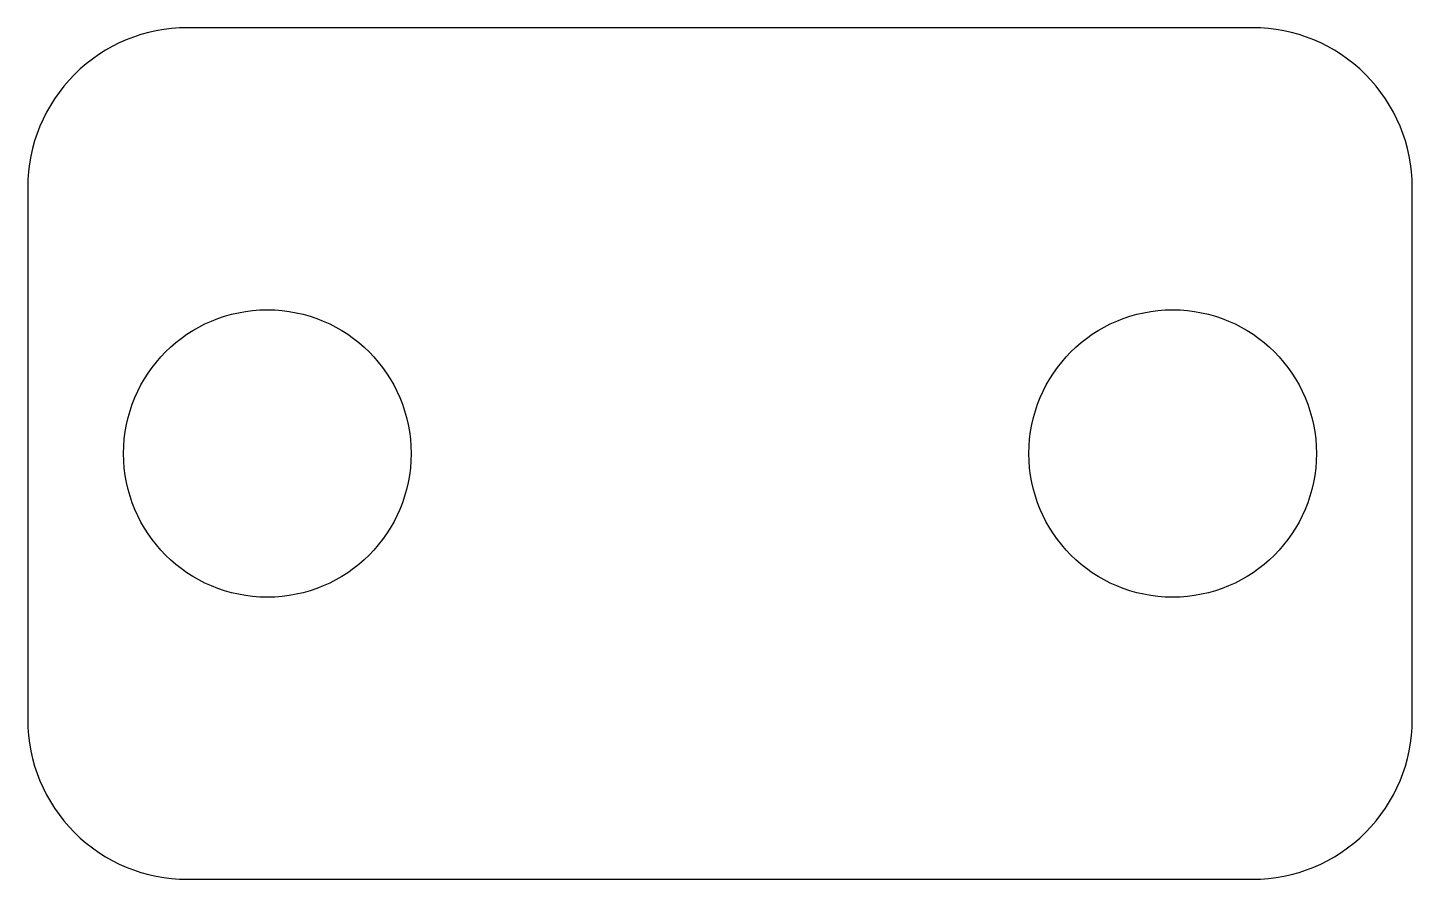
# Model space of a CAD drawing. Header units: millimetres. Extents: x -6.5 to 6.5, y -4 to 4.
import ezdxf

# ---------------------------------------------------------------- set-up
doc = ezdxf.new("R2010")
doc.units = ezdxf.units.MM
doc.layers.get('0').update_dxf_attribs({"linetype": 'CONTINUOUS'})

msp = doc.modelspace()

# ---------------------------------------------------------------- linework, layer by layer
msp.add_lwpolyline([(5, 4), (-5, 4, 0.414214), (-6.5, 2.5), (-6.5, -2.5, 0.414214), (-5, -4), (5, -4, 0.414214), (6.5, -2.5), (6.5, 2.5, 0.414214)], format="xyb", close=True)
for centre in [(-4.25, 0), (4.25, 0)]:
    msp.add_circle(centre, 1.35)

doc.saveas('drawing.dxf')
